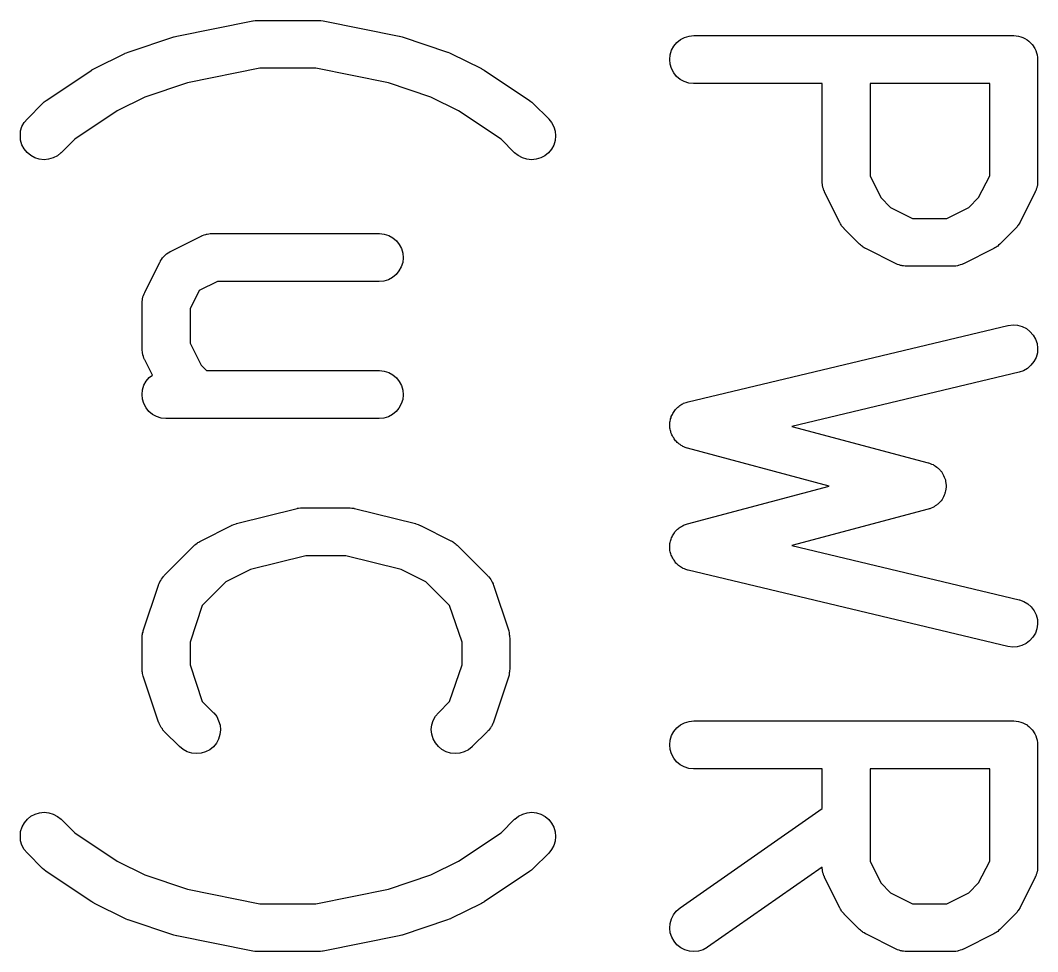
# Model space of a CAD drawing. Extents: x 100 to 142.1, y -108.7 to -91.2.
# Drawn here: x 109.267 to 112.448, y -98.706 to -95.794 of the extents above; entities that cross this region are included whole.
import ezdxf

# ---------------------------------------------------------------- set-up
doc = ezdxf.new("R2010")
doc.units = 0
doc.header["$MEASUREMENT"] = 0
doc.layers.add('BLACK', color=7, linetype='CONTINUOUS')

msp = doc.modelspace()

# ---------------------------------------------------------------- linework, layer by layer
at = {"layer": 'BLACK', "linetype": 'CONTINUOUS'}
for p, q in [((109.756, -95.8431), (109.994, -95.7955)), ((109.994, -95.7955), (109.995, -95.7953)), ((109.994, -95.7955), (109.994, -95.7955)), ((109.994, -95.7955), (109.994, -95.7955)), ((109.994, -95.7955), (109.994, -95.7955)), ((109.995, -95.7953), (110.001, -95.7947)), ((110.001, -95.7947), (110.008, -95.794)), ((110.008, -95.794), (110.199, -95.794)), ((110.199, -95.794), (110.199, -95.794)), ((110.199, -95.794), (110.199, -95.794)), ((110.199, -95.794), (110.2, -95.7941)), ((110.199, -95.794), (110.199, -95.794)), ((110.2, -95.7941), (110.207, -95.7948)), ((110.207, -95.7948), (110.214, -95.7955)), ((110.214, -95.7955), (110.452, -95.8431)), ((109.752, -95.8443), (109.756, -95.8431)), ((110.452, -95.8431), (110.453, -95.8433)), ((110.453, -95.8433), (110.457, -95.8446)), ((111.344, -95.8473), (111.358, -95.8431)), ((111.358, -95.8431), (111.373, -95.8417)), ((111.373, -95.8417), (112.373, -95.8417)), ((112.373, -95.8417), (112.373, -95.8417)), ((112.373, -95.8417), (112.373, -95.8417)), ((112.373, -95.8417), (112.374, -95.8417)), ((112.373, -95.8417), (112.373, -95.8417)), ((112.374, -95.8417), (112.381, -95.8425)), ((112.381, -95.8425), (112.388, -95.8432)), ((112.388, -95.8432), (112.388, -95.8433)), ((112.388, -95.8433), (112.388, -95.8433)), ((112.388, -95.8433), (112.395, -95.8454)), ((109.604, -95.8931), (109.747, -95.8455)), ((109.747, -95.8455), (109.748, -95.8452)), ((109.748, -95.8452), (109.752, -95.8443)), ((110.457, -95.8446), (110.461, -95.8455)), ((110.461, -95.8455), (110.603, -95.8931)), ((111.303, -95.8876), (111.31, -95.8747)), ((111.31, -95.8747), (111.32, -95.8634)), ((111.32, -95.8634), (111.331, -95.8542)), ((111.331, -95.8542), (111.344, -95.8473)), ((112.395, -95.8454), (112.402, -95.8475)), ((112.402, -95.8475), (112.402, -95.8477)), ((112.402, -95.8477), (112.402, -95.8477)), ((112.402, -95.8477), (112.408, -95.8511)), ((112.408, -95.8511), (112.415, -95.8545)), ((112.415, -95.8545), (112.415, -95.8547)), ((112.415, -95.8547), (112.415, -95.8548)), ((112.415, -95.8548), (112.42, -95.8593)), ((112.42, -95.8593), (112.426, -95.8638)), ((112.426, -95.8638), (112.426, -95.864)), ((112.426, -95.864), (112.426, -95.8642)), ((112.426, -95.8642), (112.431, -95.8697)), ((112.431, -95.8697), (112.435, -95.8752)), ((112.435, -95.8752), (112.435, -95.8754)), ((109.499, -95.9448), (109.594, -95.8972)), ((109.594, -95.8972), (109.595, -95.8967)), ((109.595, -95.8967), (109.599, -95.8951)), ((109.599, -95.8951), (109.604, -95.8931)), ((110.603, -95.8931), (110.604, -95.8935)), ((110.604, -95.8935), (110.609, -95.8955)), ((110.609, -95.8955), (110.613, -95.8972)), ((110.613, -95.8972), (110.709, -95.9448)), ((111.298, -95.9161), (111.299, -95.9016)), ((111.299, -95.9016), (111.303, -95.8876)), ((112.435, -95.8754), (112.435, -95.8756)), ((112.435, -95.8756), (112.439, -95.8818)), ((112.439, -95.8818), (112.442, -95.8881)), ((112.442, -95.8881), (112.442, -95.8883)), ((112.442, -95.8883), (112.442, -95.8886)), ((112.442, -95.8886), (112.444, -95.8954)), ((112.444, -95.8954), (112.446, -95.9021)), ((112.446, -95.9021), (112.446, -95.9024)), ((112.446, -95.9024), (112.446, -95.9026)), ((112.446, -95.9026), (112.447, -95.9096)), ((111.299, -95.9307), (111.298, -95.9161)), ((111.303, -95.9448), (111.299, -95.9307)), ((112.447, -95.9096), (112.448, -95.9167)), ((112.448, -95.9167), (112.448, -96.2976)), ((109.348, -96.0447), (109.491, -95.9495)), ((109.491, -95.9489), (109.495, -95.947)), ((109.491, -95.9495), (109.491, -95.9489)), ((109.495, -95.947), (109.499, -95.9448)), ((110.016, -95.944), (109.79, -95.9893)), ((110.191, -95.944), (110.016, -95.944)), ((110.418, -95.9893), (110.191, -95.944)), ((110.709, -95.9448), (110.709, -95.9453)), ((110.709, -95.9453), (110.713, -95.9475)), ((110.713, -95.9475), (110.717, -95.9495)), ((110.717, -95.9495), (110.859, -96.0447)), ((111.31, -95.9577), (111.303, -95.9448)), ((111.319, -95.9691), (111.31, -95.9577)), ((111.33, -95.9785), (111.319, -95.9691)), ((109.79, -95.9893), (109.656, -96.0337)), ((110.551, -96.0338), (110.418, -95.9893)), ((111.343, -95.9856), (111.33, -95.9785)), ((111.357, -95.99), (111.343, -95.9856)), ((111.372, -95.9917), (111.357, -95.99)), ((111.373, -95.9917), (111.372, -95.9917)), ((111.774, -95.9917), (111.373, -95.9917)), ((111.774, -96.2976), (111.774, -95.9917)), ((111.924, -95.9917), (111.924, -96.2799)), ((112.298, -95.9917), (111.924, -95.9917)), ((112.298, -96.2799), (112.298, -95.9917)), ((109.656, -96.0337), (109.57, -96.0769)), ((110.637, -96.0769), (110.551, -96.0338)), ((109.289, -96.1017), (109.336, -96.0541)), ((109.336, -96.054), (109.337, -96.0534)), ((109.336, -96.0541), (109.336, -96.054)), ((109.336, -96.054), (109.336, -96.054)), ((109.336, -96.054), (109.336, -96.054)), ((109.337, -96.0534), (109.342, -96.0491)), ((109.342, -96.0491), (109.348, -96.0447)), ((110.859, -96.0447), (110.86, -96.0448)), ((110.86, -96.0448), (110.86, -96.0448)), ((110.86, -96.0448), (110.86, -96.0448)), ((110.86, -96.0448), (110.86, -96.0453)), ((110.86, -96.0453), (110.866, -96.0497)), ((110.866, -96.0497), (110.871, -96.0541)), ((110.871, -96.0541), (110.919, -96.1017)), ((109.57, -96.0769), (109.437, -96.1654)), ((110.77, -96.1654), (110.637, -96.0769)), ((109.268, -96.1399), (109.272, -96.1259)), ((109.272, -96.1259), (109.279, -96.113)), ((109.279, -96.113), (109.289, -96.1017)), ((110.919, -96.1017), (110.919, -96.1025)), ((110.919, -96.1025), (110.928, -96.1139)), ((110.928, -96.1139), (110.935, -96.1269)), ((110.935, -96.1269), (110.939, -96.141)), ((109.267, -96.1545), (109.268, -96.1399)), ((109.268, -96.1691), (109.267, -96.1545)), ((110.939, -96.141), (110.94, -96.1555)), ((110.94, -96.1555), (110.939, -96.1701)), ((109.272, -96.1831), (109.268, -96.1691)), ((109.279, -96.196), (109.272, -96.1831)), ((109.437, -96.1654), (109.395, -96.2078)), ((110.812, -96.2078), (110.77, -96.1654)), ((110.935, -96.1841), (110.928, -96.1969)), ((110.939, -96.1701), (110.935, -96.1841)), ((109.288, -96.2074), (109.279, -96.196)), ((109.3, -96.2168), (109.288, -96.2074)), ((109.312, -96.2238), (109.3, -96.2168)), ((109.326, -96.2282), (109.312, -96.2238)), ((109.37, -96.2244), (109.355, -96.2285)), ((109.383, -96.2177), (109.37, -96.2244)), ((109.394, -96.2085), (109.383, -96.2177)), ((109.395, -96.2078), (109.394, -96.2085)), ((110.824, -96.2171), (110.812, -96.2078)), ((110.837, -96.224), (110.824, -96.2171)), ((110.851, -96.2283), (110.837, -96.224)), ((110.894, -96.2242), (110.88, -96.2284)), ((110.907, -96.2174), (110.894, -96.2242)), ((110.918, -96.2082), (110.907, -96.2174)), ((110.928, -96.1969), (110.918, -96.2082)), ((109.341, -96.2298), (109.326, -96.2282)), ((109.355, -96.2285), (109.341, -96.2298)), ((110.865, -96.2298), (110.851, -96.2283)), ((110.88, -96.2284), (110.865, -96.2298)), ((111.924, -96.2799), (111.958, -96.3484)), ((112.263, -96.3484), (112.298, -96.2799)), ((111.774, -96.2998), (111.774, -96.2976)), ((111.774, -96.302), (111.774, -96.2998)), ((111.775, -96.3071), (111.774, -96.302)), ((111.775, -96.3122), (111.775, -96.3071)), ((111.776, -96.3143), (111.775, -96.3122)), ((111.776, -96.3165), (111.776, -96.3143)), ((111.778, -96.3213), (111.776, -96.3165)), ((112.445, -96.3175), (112.443, -96.3223)), ((112.446, -96.3132), (112.445, -96.3153)), ((112.445, -96.3153), (112.445, -96.3175)), ((112.447, -96.3081), (112.446, -96.3132)), ((112.448, -96.2987), (112.447, -96.3009)), ((112.447, -96.3009), (112.447, -96.3031)), ((112.447, -96.3031), (112.447, -96.3081)), ((112.448, -96.2976), (112.448, -96.2987)), ((111.779, -96.3262), (111.778, -96.3213)), ((111.781, -96.3281), (111.779, -96.3262)), ((111.781, -96.3302), (111.781, -96.3281)), ((111.782, -96.3312), (111.781, -96.3302)), ((111.829, -96.4264), (111.782, -96.3312)), ((111.958, -96.3484), (111.988, -96.3788)), ((112.233, -96.3788), (112.263, -96.3484)), ((112.44, -96.3312), (112.392, -96.4264)), ((112.442, -96.3272), (112.44, -96.3291)), ((112.44, -96.3291), (112.44, -96.3312)), ((112.443, -96.3223), (112.442, -96.3272)), ((111.988, -96.3788), (112.057, -96.4131)), ((112.164, -96.4131), (112.233, -96.3788)), ((112.057, -96.4131), (112.164, -96.4131)), ((111.832, -96.43), (111.829, -96.4264)), ((111.834, -96.4337), (111.832, -96.43)), ((111.835, -96.4361), (111.834, -96.4337)), ((111.837, -96.4388), (111.835, -96.4361)), ((111.84, -96.4419), (111.837, -96.4388)), ((111.843, -96.4451), (111.84, -96.4419)), ((111.843, -96.4459), (111.843, -96.4451)), ((111.891, -96.4935), (111.843, -96.4459)), ((112.378, -96.4459), (112.33, -96.4935)), ((112.381, -96.4426), (112.378, -96.4459)), ((112.384, -96.4396), (112.381, -96.4426)), ((112.385, -96.437), (112.384, -96.4396)), ((112.387, -96.4346), (112.385, -96.437)), ((112.389, -96.4309), (112.387, -96.4346)), ((112.392, -96.4273), (112.389, -96.4309)), ((112.392, -96.4264), (112.392, -96.4273)), ((109.737, -96.5163), (109.832, -96.4686)), ((109.832, -96.4686), (109.833, -96.4682)), ((109.833, -96.4682), (109.835, -96.4674)), ((109.835, -96.4674), (109.837, -96.4664)), ((109.837, -96.4664), (109.842, -96.4649)), ((109.842, -96.4649), (109.847, -96.4631)), ((109.847, -96.4631), (109.849, -96.4628)), ((109.849, -96.4628), (109.851, -96.4621)), ((109.851, -96.4621), (109.856, -96.4616)), ((109.856, -96.4616), (109.861, -96.4608)), ((109.861, -96.4608), (109.863, -96.4609)), ((109.863, -96.4609), (109.865, -96.4607)), ((109.865, -96.4607), (110.389, -96.4607)), ((110.389, -96.4607), (110.39, -96.4607)), ((110.39, -96.4607), (110.405, -96.4624)), ((110.405, -96.4624), (110.419, -96.4668)), ((110.419, -96.4668), (110.432, -96.4738)), ((110.432, -96.4738), (110.443, -96.4832)), ((110.443, -96.4832), (110.452, -96.4946)), ((110.452, -96.4946), (110.459, -96.5076)), ((110.459, -96.5076), (110.463, -96.5217)), ((111.894, -96.4962), (111.891, -96.4935)), ((111.897, -96.4991), (111.894, -96.4962)), ((111.9, -96.5008), (111.897, -96.4991)), ((111.902, -96.5028), (111.9, -96.5008)), ((111.906, -96.5048), (111.902, -96.5028)), ((111.91, -96.5071), (111.906, -96.5048)), ((111.911, -96.5076), (111.91, -96.5071)), ((112.006, -96.5552), (111.911, -96.5076)), ((112.311, -96.5076), (112.216, -96.5552)), ((112.314, -96.5053), (112.311, -96.5076)), ((112.318, -96.5034), (112.314, -96.5053)), ((112.321, -96.5014), (112.318, -96.5034)), ((112.323, -96.4998), (112.321, -96.5014)), ((112.326, -96.4969), (112.323, -96.4998)), ((112.33, -96.4942), (112.326, -96.4969)), ((112.33, -96.4935), (112.33, -96.4942)), ((109.705, -96.546), (109.708, -96.5414)), ((109.708, -96.5414), (109.712, -96.5366)), ((109.712, -96.5366), (109.713, -96.5354)), ((109.713, -96.5354), (109.714, -96.5341)), ((109.714, -96.5341), (109.718, -96.5302)), ((109.718, -96.5302), (109.722, -96.5261)), ((109.722, -96.5261), (109.723, -96.5252)), ((109.723, -96.5252), (109.724, -96.524)), ((109.724, -96.524), (109.729, -96.521)), ((109.729, -96.521), (109.734, -96.5178)), ((109.734, -96.5178), (109.735, -96.5171)), ((109.735, -96.5171), (109.737, -96.5163)), ((110.463, -96.5217), (110.464, -96.5362)), ((110.464, -96.5362), (110.463, -96.5508)), ((109.656, -96.645), (109.703, -96.5498)), ((109.703, -96.5498), (109.704, -96.5489)), ((109.704, -96.5489), (109.705, -96.5475)), ((109.705, -96.5475), (109.705, -96.546)), ((110.458, -96.5648), (110.451, -96.5777)), ((110.463, -96.5508), (110.458, -96.5648)), ((112.008, -96.556), (112.006, -96.5552)), ((112.01, -96.557), (112.008, -96.556)), ((112.015, -96.5586), (112.01, -96.557)), ((112.019, -96.5604), (112.015, -96.5586)), ((112.022, -96.5608), (112.019, -96.5604)), ((112.024, -96.5615), (112.022, -96.5608)), ((112.029, -96.562), (112.024, -96.5615)), ((112.034, -96.5629), (112.029, -96.562)), ((112.036, -96.5628), (112.034, -96.5629)), ((112.038, -96.5631), (112.036, -96.5628)), ((112.039, -96.5631), (112.038, -96.5631)), ((112.182, -96.5631), (112.039, -96.5631)), ((112.184, -96.5629), (112.182, -96.5631)), ((112.187, -96.563), (112.184, -96.5629)), ((112.192, -96.5622), (112.187, -96.563)), ((112.197, -96.5617), (112.192, -96.5622)), ((112.199, -96.561), (112.197, -96.5617)), ((112.201, -96.5607), (112.199, -96.561)), ((112.206, -96.5589), (112.201, -96.5607)), ((112.211, -96.5574), (112.206, -96.5589)), ((112.213, -96.5564), (112.211, -96.5574)), ((112.215, -96.5556), (112.213, -96.5564)), ((112.216, -96.5552), (112.215, -96.5556)), ((110.418, -96.6051), (110.404, -96.6093)), ((110.431, -96.5982), (110.418, -96.6051)), ((110.442, -96.5889), (110.431, -96.5982)), ((110.451, -96.5777), (110.442, -96.5889)), ((109.883, -96.6107), (109.826, -96.6392)), ((110.389, -96.6107), (109.883, -96.6107)), ((110.404, -96.6093), (110.389, -96.6107)), ((109.648, -96.6731), (109.649, -96.6681)), ((109.649, -96.663), (109.65, -96.6609)), ((109.649, -96.6681), (109.649, -96.663)), ((109.65, -96.6587), (109.652, -96.6539)), ((109.65, -96.6609), (109.65, -96.6587)), ((109.652, -96.6539), (109.654, -96.649)), ((109.654, -96.649), (109.655, -96.6471)), ((109.655, -96.6471), (109.656, -96.645)), ((109.826, -96.6392), (109.798, -96.6963)), ((109.648, -96.6753), (109.648, -96.6731)), ((109.648, -96.6775), (109.648, -96.6753)), ((109.648, -96.6786), (109.648, -96.6775)), ((109.648, -96.8214), (109.648, -96.6786)), ((109.798, -96.6963), (109.798, -96.8037)), ((111.355, -96.9866), (112.355, -96.7485)), ((112.355, -96.7485), (112.356, -96.7482)), ((112.356, -96.7482), (112.371, -96.7464)), ((112.371, -96.7464), (112.385, -96.7475)), ((112.385, -96.7475), (112.4, -96.7514)), ((112.4, -96.7514), (112.413, -96.758)), ((112.413, -96.758), (112.424, -96.7669)), ((112.424, -96.7669), (112.434, -96.778)), ((112.434, -96.778), (112.441, -96.7907)), ((112.441, -96.7907), (112.446, -96.8046)), ((109.648, -96.8236), (109.648, -96.8214)), ((109.648, -96.8258), (109.648, -96.8236)), ((109.649, -96.8309), (109.648, -96.8258)), ((109.798, -96.8037), (109.832, -96.8722)), ((112.446, -96.8046), (112.448, -96.8191)), ((112.448, -96.8191), (112.447, -96.8337)), ((109.649, -96.836), (109.649, -96.8309)), ((109.65, -96.8381), (109.649, -96.836)), ((109.65, -96.8403), (109.65, -96.8381)), ((109.652, -96.8451), (109.65, -96.8403)), ((109.653, -96.85), (109.652, -96.8451)), ((109.654, -96.852), (109.653, -96.85)), ((109.655, -96.854), (109.654, -96.852)), ((109.656, -96.855), (109.655, -96.854)), ((109.68, -96.9031), (109.656, -96.855)), ((112.436, -96.861), (112.427, -96.8726)), ((112.443, -96.8478), (112.436, -96.861)), ((112.447, -96.8337), (112.443, -96.8478)), ((109.832, -96.8722), (109.849, -96.8893)), ((109.849, -96.8893), (110.389, -96.8893)), ((110.389, -96.8893), (110.39, -96.8893)), ((110.39, -96.8893), (110.405, -96.8909)), ((110.405, -96.8909), (110.419, -96.8953)), ((112.404, -96.8896), (112.39, -96.8944)), ((112.416, -96.8823), (112.404, -96.8896)), ((112.427, -96.8726), (112.416, -96.8823)), ((109.653, -96.9352), (109.66, -96.9223)), ((109.66, -96.9223), (109.67, -96.9111)), ((109.67, -96.9111), (109.68, -96.9031)), ((110.419, -96.8953), (110.432, -96.9024)), ((110.432, -96.9024), (110.443, -96.9118)), ((110.443, -96.9118), (110.452, -96.9232)), ((110.452, -96.9232), (110.459, -96.9362)), ((112.39, -96.8944), (111.679, -97.0636)), ((109.648, -96.9638), (109.649, -96.9492)), ((109.649, -96.9492), (109.653, -96.9352)), ((110.459, -96.9362), (110.463, -96.9502)), ((110.463, -96.9502), (110.464, -96.9648)), ((109.649, -96.9783), (109.648, -96.9638)), ((109.653, -96.9924), (109.649, -96.9783)), ((110.463, -96.9794), (110.458, -96.9933)), ((110.464, -96.9648), (110.463, -96.9794)), ((111.345, -96.9901), (111.349, -96.9885)), ((111.349, -96.9885), (111.352, -96.9877)), ((111.352, -96.9877), (111.355, -96.9866)), ((109.66, -97.0054), (109.653, -96.9924)), ((109.669, -97.0168), (109.66, -97.0054)), ((109.68, -97.0262), (109.669, -97.0168)), ((110.442, -97.0175), (110.431, -97.0268)), ((110.451, -97.0062), (110.442, -97.0175)), ((110.458, -96.9933), (110.451, -97.0062)), ((111.307, -97.0231), (111.309, -97.02)), ((111.309, -97.02), (111.311, -97.0169)), ((111.311, -97.0169), (111.313, -97.0136)), ((111.313, -97.0136), (111.316, -97.0111)), ((111.316, -97.0111), (111.318, -97.0084)), ((111.318, -97.0084), (111.321, -97.0058)), ((111.321, -97.0058), (111.323, -97.003)), ((111.323, -97.003), (111.326, -97.001)), ((111.326, -97.001), (111.329, -96.9987)), ((111.329, -96.9987), (111.332, -96.9967)), ((111.332, -96.9967), (111.335, -96.9945)), ((111.335, -96.9945), (111.338, -96.9931)), ((111.338, -96.9931), (111.341, -96.9913)), ((111.341, -96.9913), (111.345, -96.9901)), ((109.693, -97.0332), (109.68, -97.0262)), ((109.707, -97.0376), (109.693, -97.0332)), ((109.722, -97.0393), (109.707, -97.0376)), ((109.723, -97.0393), (109.722, -97.0393)), ((110.389, -97.0393), (109.723, -97.0393)), ((110.404, -97.0379), (110.389, -97.0393)), ((110.418, -97.0336), (110.404, -97.0379)), ((110.431, -97.0268), (110.418, -97.0336)), ((111.298, -97.0507), (111.299, -97.0473)), ((111.298, -97.0541), (111.298, -97.0507)), ((111.299, -97.0473), (111.3, -97.0435)), ((111.3, -97.0397), (111.302, -97.0365)), ((111.3, -97.0435), (111.3, -97.0397)), ((111.302, -97.0331), (111.304, -97.0296)), ((111.302, -97.0365), (111.302, -97.0331)), ((111.304, -97.0296), (111.306, -97.026)), ((111.306, -97.026), (111.307, -97.0231)), ((111.298, -97.058), (111.298, -97.0541)), ((111.298, -97.0619), (111.298, -97.058)), ((111.298, -97.0653), (111.298, -97.0619)), ((111.298, -97.0688), (111.298, -97.0653)), ((111.299, -97.0725), (111.298, -97.0688)), ((111.3, -97.0764), (111.299, -97.0725)), ((111.301, -97.0797), (111.3, -97.0764)), ((111.301, -97.083), (111.301, -97.0797)), ((111.303, -97.0866), (111.301, -97.083)), ((111.679, -97.0636), (112.106, -97.1775)), ((111.304, -97.0903), (111.303, -97.0866)), ((111.306, -97.0933), (111.304, -97.0903)), ((111.307, -97.0964), (111.306, -97.0933)), ((111.31, -97.0996), (111.307, -97.0964)), ((111.311, -97.103), (111.31, -97.0996)), ((111.314, -97.1056), (111.311, -97.103)), ((111.316, -97.1084), (111.314, -97.1056)), ((111.319, -97.1111), (111.316, -97.1084)), ((111.321, -97.114), (111.319, -97.1111)), ((111.324, -97.1161), (111.321, -97.114)), ((111.326, -97.1185), (111.324, -97.1161)), ((111.33, -97.1206), (111.326, -97.1185)), ((111.333, -97.123), (111.33, -97.1206)), ((111.336, -97.1245), (111.333, -97.123)), ((111.339, -97.1264), (111.336, -97.1245)), ((111.342, -97.1278), (111.339, -97.1264)), ((111.346, -97.1295), (111.342, -97.1278)), ((111.349, -97.1305), (111.346, -97.1295)), ((111.352, -97.1317), (111.349, -97.1305)), ((111.353, -97.132), (111.352, -97.1317)), ((111.796, -97.25), (111.353, -97.132)), ((112.106, -97.1775), (112.107, -97.1778)), ((112.107, -97.1778), (112.11, -97.1787)), ((112.11, -97.1787), (112.112, -97.1793)), ((112.112, -97.1793), (112.116, -97.1814)), ((112.116, -97.1814), (112.121, -97.1831)), ((112.121, -97.1831), (112.123, -97.1844)), ((112.123, -97.1844), (112.125, -97.1855)), ((112.125, -97.1855), (112.129, -97.1884)), ((112.129, -97.1884), (112.133, -97.191)), ((112.133, -97.191), (112.135, -97.1927)), ((112.135, -97.1927), (112.137, -97.1941)), ((112.137, -97.1941), (112.14, -97.1977)), ((112.14, -97.1977), (112.144, -97.2011)), ((112.144, -97.2011), (112.145, -97.2031)), ((112.145, -97.2031), (112.147, -97.2049)), ((112.147, -97.2049), (112.149, -97.2091)), ((112.149, -97.2091), (112.152, -97.2131)), ((112.152, -97.2131), (112.153, -97.2153)), ((112.153, -97.2153), (112.154, -97.2174)), ((112.154, -97.2174), (112.156, -97.222)), ((112.156, -97.222), (112.158, -97.2265)), ((112.158, -97.2265), (112.159, -97.2289)), ((112.159, -97.2289), (112.16, -97.2312)), ((112.16, -97.2312), (112.16, -97.236)), ((112.16, -97.236), (112.161, -97.2408)), ((112.161, -97.2408), (112.161, -97.2432)), ((111.353, -97.368), (111.796, -97.25)), ((112.158, -97.2745), (112.156, -97.2789)), ((112.159, -97.2698), (112.158, -97.2721)), ((112.158, -97.2721), (112.158, -97.2745)), ((112.16, -97.265), (112.159, -97.2698)), ((112.161, -97.2603), (112.16, -97.265)), ((112.161, -97.2432), (112.162, -97.2456)), ((112.162, -97.2554), (112.161, -97.2578)), ((112.161, -97.2578), (112.161, -97.2603)), ((112.162, -97.2456), (112.162, -97.2505)), ((112.162, -97.2505), (112.162, -97.2554)), ((112.136, -97.3065), (112.134, -97.308)), ((112.14, -97.303), (112.136, -97.3065)), ((112.143, -97.2997), (112.14, -97.303)), ((112.145, -97.2977), (112.143, -97.2997)), ((112.146, -97.2959), (112.145, -97.2977)), ((112.149, -97.2918), (112.146, -97.2959)), ((112.152, -97.2878), (112.149, -97.2918)), ((112.153, -97.2856), (112.152, -97.2878)), ((112.154, -97.2835), (112.153, -97.2856)), ((112.156, -97.2789), (112.154, -97.2835)), ((109.943, -97.3677), (110.133, -97.3201)), ((110.133, -97.3201), (110.134, -97.3198)), ((110.134, -97.3198), (110.135, -97.3197)), ((110.135, -97.3197), (110.137, -97.3193)), ((110.137, -97.3193), (110.143, -97.3187)), ((110.143, -97.3187), (110.149, -97.3179)), ((110.149, -97.3179), (110.15, -97.318)), ((110.15, -97.318), (110.151, -97.3179)), ((110.151, -97.3179), (110.294, -97.3179)), ((110.294, -97.3179), (110.295, -97.3179)), ((110.295, -97.3179), (110.296, -97.318)), ((110.296, -97.318), (110.298, -97.3179)), ((110.298, -97.3179), (110.304, -97.3188)), ((110.304, -97.3188), (110.31, -97.3195)), ((110.31, -97.3195), (110.311, -97.3199)), ((110.311, -97.3199), (110.312, -97.3201)), ((110.312, -97.3201), (110.503, -97.3677)), ((112.106, -97.3225), (111.679, -97.4364)), ((112.109, -97.3216), (112.106, -97.3225)), ((112.111, -97.3211), (112.109, -97.3216)), ((112.115, -97.319), (112.111, -97.3211)), ((112.12, -97.3173), (112.115, -97.319)), ((112.122, -97.316), (112.12, -97.3173)), ((112.124, -97.315), (112.122, -97.316)), ((112.128, -97.3122), (112.124, -97.315)), ((112.132, -97.3096), (112.128, -97.3122)), ((112.134, -97.308), (112.132, -97.3096)), ((109.929, -97.3726), (109.935, -97.3703)), ((109.935, -97.3703), (109.942, -97.3679)), ((109.942, -97.3678), (109.943, -97.3677)), ((109.942, -97.3679), (109.942, -97.3678)), ((110.503, -97.3677), (110.504, -97.368)), ((110.504, -97.368), (110.504, -97.3681)), ((110.504, -97.3681), (110.504, -97.3682)), ((110.504, -97.3682), (110.511, -97.3707)), ((111.343, -97.3718), (111.347, -97.3701)), ((111.347, -97.3701), (111.35, -97.3692)), ((111.35, -97.3692), (111.353, -97.368)), ((109.832, -97.421), (109.927, -97.3734)), ((109.927, -97.3734), (109.928, -97.3729)), ((109.928, -97.3728), (109.929, -97.3726)), ((109.928, -97.3729), (109.928, -97.3728)), ((110.511, -97.3707), (110.517, -97.3731)), ((110.517, -97.3731), (110.518, -97.3733)), ((110.518, -97.3733), (110.518, -97.3734)), ((110.518, -97.3734), (110.613, -97.421)), ((111.308, -97.4027), (111.31, -97.3995)), ((111.31, -97.3995), (111.312, -97.3962)), ((111.312, -97.3962), (111.314, -97.3936)), ((111.314, -97.3936), (111.316, -97.3908)), ((111.316, -97.3908), (111.319, -97.3882)), ((111.319, -97.3882), (111.322, -97.3853)), ((111.322, -97.3853), (111.325, -97.3832)), ((111.325, -97.3832), (111.327, -97.3808)), ((111.327, -97.3808), (111.33, -97.3788)), ((111.33, -97.3788), (111.334, -97.3765)), ((111.334, -97.3765), (111.337, -97.375)), ((111.337, -97.375), (111.34, -97.3731)), ((111.34, -97.3731), (111.343, -97.3718)), ((109.813, -97.4343), (109.816, -97.4317)), ((109.816, -97.4317), (109.82, -97.4288)), ((109.82, -97.4288), (109.822, -97.4271)), ((109.822, -97.4271), (109.825, -97.4252)), ((109.825, -97.4252), (109.828, -97.4233)), ((109.828, -97.4233), (109.832, -97.421)), ((110.613, -97.421), (110.614, -97.4215)), ((110.614, -97.4215), (110.618, -97.4238)), ((110.618, -97.4238), (110.621, -97.4258)), ((110.621, -97.4258), (110.624, -97.4278)), ((110.624, -97.4278), (110.627, -97.4295)), ((110.627, -97.4295), (110.63, -97.4324)), ((110.63, -97.4324), (110.633, -97.4351)), ((111.298, -97.4302), (111.299, -97.4264)), ((111.298, -97.4337), (111.298, -97.4302)), ((111.298, -97.4371), (111.298, -97.4337)), ((111.299, -97.4264), (111.3, -97.4226)), ((111.3, -97.4226), (111.301, -97.4193)), ((111.301, -97.4193), (111.302, -97.416)), ((111.302, -97.416), (111.303, -97.4124)), ((111.303, -97.4124), (111.305, -97.4088)), ((111.305, -97.4088), (111.306, -97.4058)), ((111.306, -97.4058), (111.308, -97.4027)), ((109.717, -97.5303), (109.812, -97.4351)), ((109.812, -97.4351), (109.813, -97.4343)), ((110.633, -97.4351), (110.728, -97.5303)), ((111.298, -97.441), (111.298, -97.4371)), ((111.298, -97.4448), (111.298, -97.441)), ((111.298, -97.4482), (111.298, -97.4448)), ((111.298, -97.4517), (111.298, -97.4482)), ((111.299, -97.4555), (111.298, -97.4517)), ((111.3, -97.4593), (111.299, -97.4555)), ((111.301, -97.4625), (111.3, -97.4593)), ((111.302, -97.4659), (111.301, -97.4625)), ((111.679, -97.4364), (112.39, -97.6056)), ((110.16, -97.4679), (109.987, -97.5112)), ((110.285, -97.4679), (110.16, -97.4679)), ((110.458, -97.5112), (110.285, -97.4679)), ((111.304, -97.4694), (111.302, -97.4659)), ((111.305, -97.473), (111.304, -97.4694)), ((111.307, -97.476), (111.305, -97.473)), ((111.308, -97.4791), (111.307, -97.476)), ((111.311, -97.4822), (111.308, -97.4791)), ((111.313, -97.4855), (111.311, -97.4822)), ((111.315, -97.4881), (111.313, -97.4855)), ((111.317, -97.4909), (111.315, -97.4881)), ((111.32, -97.4935), (111.317, -97.4909)), ((111.323, -97.4963), (111.32, -97.4935)), ((111.325, -97.4984), (111.323, -97.4963)), ((109.987, -97.5112), (109.91, -97.5497)), ((110.535, -97.5497), (110.458, -97.5112)), ((111.328, -97.5007), (111.325, -97.4984)), ((111.331, -97.5027), (111.328, -97.5007)), ((111.334, -97.505), (111.331, -97.5027)), ((111.337, -97.5065), (111.334, -97.505)), ((111.34, -97.5082), (111.337, -97.5065)), ((111.344, -97.5095), (111.34, -97.5082)), ((111.348, -97.5112), (111.344, -97.5095)), ((111.351, -97.512), (111.348, -97.5112)), ((111.354, -97.5132), (111.351, -97.512)), ((111.355, -97.5134), (111.354, -97.5132)), ((112.355, -97.7515), (111.355, -97.5134)), ((109.651, -97.7025), (109.699, -97.5596)), ((109.699, -97.5586), (109.7, -97.5566)), ((109.699, -97.5596), (109.699, -97.5586)), ((109.7, -97.5566), (109.701, -97.5545)), ((109.701, -97.5545), (109.703, -97.55)), ((109.703, -97.55), (109.706, -97.5453)), ((109.706, -97.5453), (109.707, -97.5436)), ((109.707, -97.5436), (109.708, -97.5416)), ((109.708, -97.5416), (109.711, -97.5376)), ((109.711, -97.5376), (109.714, -97.5335)), ((109.714, -97.5335), (109.716, -97.532)), ((109.716, -97.532), (109.717, -97.5303)), ((109.91, -97.5497), (109.836, -97.6238)), ((110.609, -97.6238), (110.535, -97.5497)), ((110.728, -97.5303), (110.729, -97.531)), ((110.729, -97.531), (110.73, -97.5328)), ((110.73, -97.5328), (110.732, -97.5343)), ((110.732, -97.5343), (110.735, -97.5385)), ((110.735, -97.5385), (110.738, -97.5425)), ((110.738, -97.5425), (110.739, -97.5444)), ((110.739, -97.5444), (110.74, -97.5462)), ((110.74, -97.5462), (110.742, -97.5509)), ((110.742, -97.5509), (110.745, -97.5555)), ((110.745, -97.5555), (110.745, -97.5576)), ((110.745, -97.5576), (110.746, -97.5596)), ((110.746, -97.5596), (110.794, -97.7025)), ((109.836, -97.6238), (109.798, -97.7384)), ((110.648, -97.7384), (110.609, -97.6238)), ((112.39, -97.6056), (112.391, -97.6059)), ((112.391, -97.6059), (112.405, -97.6108)), ((112.405, -97.6108), (112.417, -97.6184)), ((112.417, -97.6184), (112.428, -97.6282)), ((112.428, -97.6282), (112.437, -97.6399)), ((112.437, -97.6399), (112.443, -97.6532)), ((112.443, -97.6532), (112.447, -97.6673)), ((112.448, -97.682), (112.445, -97.6965)), ((112.447, -97.6673), (112.448, -97.682)), ((109.648, -97.7167), (109.649, -97.7137)), ((109.648, -97.721), (109.648, -97.7167)), ((109.649, -97.7106), (109.651, -97.7066)), ((109.649, -97.7137), (109.649, -97.7106)), ((109.651, -97.7066), (109.651, -97.7025)), ((110.794, -97.7025), (110.794, -97.7035)), ((110.794, -97.7035), (110.795, -97.7076)), ((110.795, -97.7076), (110.796, -97.7116)), ((110.796, -97.7116), (110.796, -97.7147)), ((110.796, -97.7147), (110.797, -97.7178)), ((110.797, -97.7178), (110.797, -97.722)), ((112.441, -97.7103), (112.433, -97.7229)), ((112.445, -97.6965), (112.441, -97.7103)), ((109.648, -97.7251), (109.648, -97.721)), ((109.648, -97.7262), (109.648, -97.7251)), ((109.648, -97.8214), (109.648, -97.7262)), ((109.798, -97.7384), (109.798, -97.8093)), ((110.648, -97.8093), (110.648, -97.7384)), ((110.797, -97.722), (110.798, -97.7262)), ((110.798, -97.7262), (110.798, -97.8214)), ((112.37, -97.7535), (112.355, -97.7515)), ((112.399, -97.749), (112.384, -97.7526)), ((112.412, -97.7426), (112.399, -97.749)), ((112.423, -97.7338), (112.412, -97.7426)), ((112.433, -97.7229), (112.423, -97.7338)), ((112.384, -97.7526), (112.37, -97.7535)), ((109.798, -97.8093), (109.836, -97.9238)), ((110.609, -97.9238), (110.648, -97.8093)), ((109.648, -97.8256), (109.648, -97.8214)), ((109.648, -97.8298), (109.648, -97.8256)), ((109.649, -97.8329), (109.648, -97.8298)), ((109.649, -97.836), (109.649, -97.8329)), ((109.65, -97.84), (109.649, -97.836)), ((109.651, -97.8441), (109.65, -97.84)), ((109.651, -97.8451), (109.651, -97.8441)), ((109.699, -97.988), (109.651, -97.8451)), ((110.794, -97.8451), (110.746, -97.988)), ((110.795, -97.841), (110.794, -97.8451)), ((110.796, -97.837), (110.795, -97.841)), ((110.797, -97.8309), (110.796, -97.8339)), ((110.796, -97.8339), (110.796, -97.837)), ((110.798, -97.8225), (110.797, -97.8267)), ((110.797, -97.8267), (110.797, -97.8309)), ((110.798, -97.8214), (110.798, -97.8225)), ((109.836, -97.9238), (109.871, -97.9589)), ((110.574, -97.9589), (110.609, -97.9238)), ((109.871, -97.9589), (109.872, -97.9596)), ((109.872, -97.9596), (109.881, -97.9711)), ((109.881, -97.9711), (109.887, -97.9841)), ((110.558, -97.9831), (110.565, -97.9702)), ((110.565, -97.9702), (110.574, -97.9589)), ((109.7, -97.99), (109.699, -97.988)), ((109.701, -97.9921), (109.7, -97.99)), ((109.703, -97.9967), (109.701, -97.9921)), ((109.705, -98.0014), (109.703, -97.9967)), ((109.706, -98.0032), (109.705, -98.0014)), ((109.707, -98.0051), (109.706, -98.0032)), ((109.711, -98.0091), (109.707, -98.0051)), ((109.887, -97.9841), (109.892, -97.9981)), ((109.892, -97.9981), (109.893, -98.0127)), ((110.552, -98.0116), (110.554, -97.9971)), ((110.554, -97.9971), (110.558, -97.9831)), ((110.737, -98.006), (110.734, -98.01)), ((110.738, -98.0041), (110.737, -98.006)), ((110.74, -98.0023), (110.738, -98.0041)), ((110.742, -97.9976), (110.74, -98.0023)), ((110.744, -97.9931), (110.742, -97.9976)), ((110.745, -97.991), (110.744, -97.9931)), ((110.746, -97.989), (110.745, -97.991)), ((110.746, -97.988), (110.746, -97.989)), ((111.31, -98.0176), (111.32, -98.0063)), ((111.32, -98.0063), (111.331, -97.9971)), ((111.331, -97.9971), (111.344, -97.9902)), ((111.344, -97.9902), (111.358, -97.986)), ((111.358, -97.986), (111.373, -97.9845)), ((111.373, -97.9845), (112.373, -97.9845)), ((112.373, -97.9845), (112.373, -97.9845)), ((112.373, -97.9845), (112.373, -97.9845)), ((112.373, -97.9845), (112.374, -97.9845)), ((112.373, -97.9845), (112.373, -97.9845)), ((112.374, -97.9845), (112.381, -97.9853)), ((112.381, -97.9853), (112.388, -97.9861)), ((112.388, -97.9861), (112.388, -97.9861)), ((112.388, -97.9861), (112.388, -97.9862)), ((112.388, -97.9862), (112.395, -97.9883)), ((112.395, -97.9883), (112.402, -97.9904)), ((112.402, -97.9904), (112.402, -97.9905)), ((112.402, -97.9905), (112.402, -97.9906)), ((112.402, -97.9906), (112.408, -97.994)), ((112.408, -97.994), (112.415, -97.9973)), ((112.415, -97.9973), (112.415, -97.9975)), ((112.415, -97.9975), (112.415, -97.9976)), ((112.415, -97.9976), (112.42, -98.0022)), ((112.42, -98.0022), (112.426, -98.0067)), ((109.713, -98.0133), (109.711, -98.0091)), ((109.715, -98.0148), (109.713, -98.0133)), ((109.716, -98.0166), (109.715, -98.0148)), ((109.717, -98.0173), (109.716, -98.0166)), ((109.765, -98.0649), (109.717, -98.0173)), ((109.891, -98.0272), (109.887, -98.0412)), ((109.893, -98.0127), (109.891, -98.0272)), ((110.554, -98.0262), (110.552, -98.0116)), ((110.558, -98.0402), (110.554, -98.0262)), ((110.728, -98.0173), (110.68, -98.0649)), ((110.729, -98.0156), (110.728, -98.0173)), ((110.731, -98.0141), (110.729, -98.0156)), ((110.734, -98.01), (110.731, -98.0141)), ((111.299, -98.0444), (111.303, -98.0305)), ((111.303, -98.0305), (111.31, -98.0176)), ((112.426, -98.0067), (112.426, -98.0069)), ((112.426, -98.0069), (112.426, -98.007)), ((112.426, -98.007), (112.431, -98.0125)), ((112.431, -98.0125), (112.435, -98.018)), ((112.435, -98.018), (112.435, -98.0183)), ((112.435, -98.0183), (112.435, -98.0185)), ((112.435, -98.0185), (112.439, -98.0247)), ((112.439, -98.0247), (112.442, -98.0309)), ((112.442, -98.0309), (112.442, -98.0312)), ((112.442, -98.0312), (112.442, -98.0314)), ((112.442, -98.0314), (112.444, -98.0382)), ((112.444, -98.0382), (112.446, -98.045)), ((109.776, -98.0742), (109.765, -98.0649)), ((109.871, -98.0653), (109.859, -98.0745)), ((109.88, -98.0541), (109.871, -98.0653)), ((109.887, -98.0412), (109.88, -98.0541)), ((110.565, -98.0532), (110.558, -98.0402)), ((110.574, -98.0646), (110.565, -98.0532)), ((110.585, -98.0739), (110.574, -98.0646)), ((110.68, -98.0657), (110.668, -98.0748)), ((110.68, -98.0649), (110.68, -98.0657)), ((111.298, -98.059), (111.299, -98.0444)), ((111.299, -98.0736), (111.298, -98.059)), ((112.446, -98.045), (112.446, -98.0452)), ((112.446, -98.0452), (112.446, -98.0455)), ((112.446, -98.0455), (112.447, -98.0525)), ((112.447, -98.0525), (112.448, -98.0595)), ((112.448, -98.0595), (112.448, -98.4405)), ((109.789, -98.0811), (109.776, -98.0742)), ((109.803, -98.0854), (109.789, -98.0811)), ((109.818, -98.0869), (109.803, -98.0854)), ((109.832, -98.0855), (109.818, -98.0869)), ((109.846, -98.0813), (109.832, -98.0855)), ((109.859, -98.0745), (109.846, -98.0813)), ((110.598, -98.0809), (110.585, -98.0739)), ((110.612, -98.0853), (110.598, -98.0809)), ((110.627, -98.0869), (110.612, -98.0853)), ((110.641, -98.0856), (110.627, -98.0869)), ((110.655, -98.0815), (110.641, -98.0856)), ((110.668, -98.0748), (110.655, -98.0815)), ((111.303, -98.0876), (111.299, -98.0736)), ((111.31, -98.1006), (111.303, -98.0876)), ((111.319, -98.112), (111.31, -98.1006)), ((111.33, -98.1214), (111.319, -98.112)), ((111.343, -98.1285), (111.33, -98.1214)), ((111.357, -98.1329), (111.343, -98.1285)), ((111.372, -98.1345), (111.357, -98.1329)), ((111.373, -98.1345), (111.372, -98.1345)), ((111.774, -98.1345), (111.373, -98.1345)), ((111.774, -98.2586), (111.774, -98.1345)), ((111.924, -98.1345), (111.924, -98.4228)), ((112.298, -98.1345), (111.924, -98.1345)), ((112.298, -98.4228), (112.298, -98.1345)), ((111.33, -98.5695), (111.774, -98.2586)), ((109.28, -98.3031), (109.289, -98.2918)), ((109.289, -98.2918), (109.3, -98.2826)), ((109.3, -98.2826), (109.313, -98.2758)), ((109.313, -98.2758), (109.327, -98.2716)), ((109.327, -98.2716), (109.342, -98.2702)), ((109.342, -98.2702), (109.356, -98.2717)), ((109.356, -98.2717), (109.37, -98.276)), ((109.37, -98.276), (109.383, -98.2829)), ((109.383, -98.2829), (109.395, -98.2922)), ((109.395, -98.2922), (109.437, -98.3346)), ((110.77, -98.3346), (110.812, -98.2922)), ((110.812, -98.2922), (110.813, -98.2915)), ((110.813, -98.2915), (110.825, -98.2823)), ((110.825, -98.2823), (110.838, -98.2756)), ((110.838, -98.2756), (110.852, -98.2715)), ((110.852, -98.2715), (110.866, -98.2702)), ((110.866, -98.2702), (110.881, -98.2718)), ((110.881, -98.2718), (110.895, -98.2762)), ((110.895, -98.2762), (110.908, -98.2832)), ((110.908, -98.2832), (110.919, -98.2926)), ((110.919, -98.2926), (110.928, -98.304)), ((109.268, -98.3299), (109.273, -98.3159)), ((109.273, -98.3159), (109.28, -98.3031)), ((110.928, -98.304), (110.935, -98.3169)), ((110.935, -98.3169), (110.939, -98.3309)), ((109.267, -98.3445), (109.268, -98.3299)), ((109.268, -98.359), (109.267, -98.3445)), ((109.437, -98.3346), (109.57, -98.4231)), ((110.637, -98.4231), (110.77, -98.3346)), ((110.939, -98.3309), (110.94, -98.3455)), ((110.94, -98.3455), (110.939, -98.3601)), ((109.272, -98.3731), (109.268, -98.359)), ((109.279, -98.3861), (109.272, -98.3731)), ((109.288, -98.3975), (109.279, -98.3861)), ((110.928, -98.387), (110.919, -98.3983)), ((110.935, -98.3741), (110.928, -98.387)), ((110.939, -98.3601), (110.935, -98.3741)), ((109.289, -98.3983), (109.288, -98.3975)), ((109.336, -98.4459), (109.289, -98.3983)), ((110.919, -98.3983), (110.871, -98.4459)), ((109.342, -98.4502), (109.336, -98.4459)), ((109.347, -98.4547), (109.342, -98.4502)), ((109.57, -98.4231), (109.656, -98.4662)), ((110.551, -98.4662), (110.637, -98.4231)), ((110.865, -98.4509), (110.859, -98.4553)), ((110.87, -98.4466), (110.865, -98.4509)), ((110.871, -98.446), (110.87, -98.4466)), ((110.871, -98.4459), (110.871, -98.446)), ((110.871, -98.446), (110.871, -98.446)), ((110.871, -98.446), (110.871, -98.446)), ((111.774, -98.4416), (111.416, -98.6924)), ((111.774, -98.4427), (111.774, -98.4416)), ((111.774, -98.4449), (111.774, -98.4427)), ((111.775, -98.4499), (111.774, -98.4449)), ((111.775, -98.455), (111.775, -98.4499)), ((111.924, -98.4228), (111.958, -98.4913)), ((112.263, -98.4913), (112.298, -98.4228)), ((112.447, -98.451), (112.446, -98.4561)), ((112.448, -98.4415), (112.447, -98.4437)), ((112.447, -98.4437), (112.447, -98.4459)), ((112.447, -98.4459), (112.447, -98.451)), ((112.448, -98.4405), (112.448, -98.4415)), ((109.348, -98.4552), (109.347, -98.4547)), ((109.348, -98.4553), (109.348, -98.4552)), ((109.348, -98.4552), (109.348, -98.4552)), ((109.348, -98.4552), (109.348, -98.4552)), ((109.491, -98.5505), (109.348, -98.4553)), ((109.656, -98.4662), (109.79, -98.5107)), ((110.418, -98.5107), (110.551, -98.4662)), ((110.859, -98.4553), (110.717, -98.5505)), ((111.776, -98.4572), (111.775, -98.455)), ((111.776, -98.4593), (111.776, -98.4572)), ((111.778, -98.4641), (111.776, -98.4593)), ((111.779, -98.4691), (111.778, -98.4641)), ((111.781, -98.471), (111.779, -98.4691)), ((111.781, -98.4731), (111.781, -98.471)), ((111.782, -98.474), (111.781, -98.4731)), ((111.829, -98.5693), (111.782, -98.474)), ((112.44, -98.474), (112.392, -98.5693)), ((112.442, -98.47), (112.44, -98.472)), ((112.44, -98.472), (112.44, -98.474)), ((112.443, -98.4651), (112.442, -98.47)), ((112.445, -98.4603), (112.443, -98.4651)), ((112.446, -98.4561), (112.445, -98.4582)), ((112.445, -98.4582), (112.445, -98.4603)), ((109.79, -98.5107), (110.016, -98.556)), ((110.191, -98.556), (110.418, -98.5107)), ((111.958, -98.4913), (111.988, -98.5217)), ((112.233, -98.5217), (112.263, -98.4913)), ((111.988, -98.5217), (112.057, -98.556)), ((112.164, -98.556), (112.233, -98.5217)), ((109.494, -98.5524), (109.491, -98.5505)), ((109.498, -98.5547), (109.494, -98.5524)), ((109.499, -98.5552), (109.498, -98.5547)), ((109.594, -98.6028), (109.499, -98.5552)), ((110.016, -98.556), (110.191, -98.556)), ((110.709, -98.5552), (110.613, -98.6028)), ((110.712, -98.553), (110.709, -98.5552)), ((110.716, -98.5511), (110.712, -98.553)), ((110.717, -98.5505), (110.716, -98.5511)), ((111.309, -98.5905), (111.318, -98.579)), ((111.318, -98.579), (111.33, -98.5695)), ((111.832, -98.5728), (111.829, -98.5693)), ((111.834, -98.5766), (111.832, -98.5728)), ((111.835, -98.579), (111.834, -98.5766)), ((111.837, -98.5816), (111.835, -98.579)), ((112.057, -98.556), (112.164, -98.556)), ((112.387, -98.5774), (112.385, -98.5799)), ((112.389, -98.5737), (112.387, -98.5774)), ((112.392, -98.5702), (112.389, -98.5737)), ((112.392, -98.5693), (112.392, -98.5702)), ((109.598, -98.6045), (109.594, -98.6028)), ((109.603, -98.6065), (109.598, -98.6045)), ((109.604, -98.6069), (109.603, -98.6065)), ((109.747, -98.6545), (109.604, -98.6069)), ((110.603, -98.6069), (110.461, -98.6545)), ((110.608, -98.6049), (110.603, -98.6069)), ((110.612, -98.6033), (110.608, -98.6049)), ((110.613, -98.6028), (110.612, -98.6033)), ((111.299, -98.6177), (111.303, -98.6036)), ((111.303, -98.6036), (111.309, -98.5905)), ((111.84, -98.5847), (111.837, -98.5816)), ((111.843, -98.588), (111.84, -98.5847)), ((111.843, -98.5887), (111.843, -98.588)), ((111.891, -98.6364), (111.843, -98.5887)), ((112.378, -98.5887), (112.33, -98.6364)), ((112.381, -98.5855), (112.378, -98.5887)), ((112.384, -98.5825), (112.381, -98.5855)), ((112.385, -98.5799), (112.384, -98.5825)), ((111.298, -98.6323), (111.299, -98.6177)), ((111.299, -98.6468), (111.298, -98.6323)), ((111.894, -98.639), (111.891, -98.6364)), ((111.897, -98.642), (111.894, -98.639)), ((111.9, -98.6437), (111.897, -98.642)), ((112.323, -98.6426), (112.321, -98.6443)), ((112.326, -98.6397), (112.323, -98.6426)), ((112.33, -98.6371), (112.326, -98.6397)), ((112.33, -98.6364), (112.33, -98.6371)), ((109.751, -98.6554), (109.747, -98.6545)), ((109.755, -98.6567), (109.751, -98.6554)), ((109.756, -98.6569), (109.755, -98.6567)), ((109.994, -98.7045), (109.756, -98.6569)), ((110.452, -98.6569), (110.214, -98.7045)), ((110.456, -98.6557), (110.452, -98.6569)), ((110.46, -98.6548), (110.456, -98.6557)), ((110.461, -98.6545), (110.46, -98.6548)), ((111.304, -98.6607), (111.299, -98.6468)), ((111.311, -98.6735), (111.304, -98.6607)), ((111.32, -98.6847), (111.311, -98.6735)), ((111.902, -98.6457), (111.9, -98.6437)), ((111.906, -98.6476), (111.902, -98.6457)), ((111.91, -98.6499), (111.906, -98.6476)), ((111.911, -98.6504), (111.91, -98.6499)), ((112.006, -98.698), (111.911, -98.6504)), ((112.311, -98.6504), (112.216, -98.698)), ((112.314, -98.6482), (112.311, -98.6504)), ((112.318, -98.6462), (112.314, -98.6482)), ((112.321, -98.6443), (112.318, -98.6462)), ((110, -98.7052), (109.994, -98.7045)), ((110.007, -98.7059), (110, -98.7052)), ((110.008, -98.706), (110.007, -98.7059)), ((110.199, -98.706), (110.008, -98.706)), ((110.008, -98.706), (110.008, -98.706)), ((110.008, -98.706), (110.008, -98.706)), ((110.008, -98.706), (110.008, -98.706)), ((110.206, -98.7053), (110.199, -98.706)), ((110.212, -98.7047), (110.206, -98.7053)), ((110.213, -98.7045), (110.212, -98.7047)), ((110.214, -98.7045), (110.213, -98.7045)), ((110.213, -98.7045), (110.213, -98.7045)), ((110.213, -98.7045), (110.213, -98.7045)), ((111.332, -98.6938), (111.32, -98.6847)), ((111.345, -98.7006), (111.332, -98.6938)), ((111.359, -98.7047), (111.345, -98.7006)), ((111.373, -98.7059), (111.359, -98.7047)), ((111.388, -98.7044), (111.373, -98.7059)), ((111.402, -98.7), (111.388, -98.7044)), ((111.415, -98.693), (111.402, -98.7)), ((111.416, -98.6924), (111.415, -98.693)), ((112.008, -98.6988), (112.006, -98.698)), ((112.01, -98.6999), (112.008, -98.6988)), ((112.015, -98.7014), (112.01, -98.6999)), ((112.019, -98.7033), (112.015, -98.7014)), ((112.022, -98.7036), (112.019, -98.7033)), ((112.024, -98.7043), (112.022, -98.7036)), ((112.029, -98.7049), (112.024, -98.7043)), ((112.034, -98.7058), (112.029, -98.7049)), ((112.036, -98.7057), (112.034, -98.7058)), ((112.038, -98.7059), (112.036, -98.7057)), ((112.039, -98.706), (112.038, -98.7059)), ((112.182, -98.706), (112.039, -98.706)), ((112.184, -98.7057), (112.182, -98.706)), ((112.187, -98.7058), (112.184, -98.7057)), ((112.192, -98.705), (112.187, -98.7058)), ((112.197, -98.7045), (112.192, -98.705)), ((112.199, -98.7039), (112.197, -98.7045)), ((112.201, -98.7035), (112.199, -98.7039)), ((112.206, -98.7018), (112.201, -98.7035)), ((112.211, -98.7003), (112.206, -98.7018)), ((112.213, -98.6993), (112.211, -98.7003)), ((112.215, -98.6985), (112.213, -98.6993)), ((112.216, -98.698), (112.215, -98.6985))]:
    msp.add_line(p, q, dxfattribs=at)

doc.saveas('drawing.dxf')
